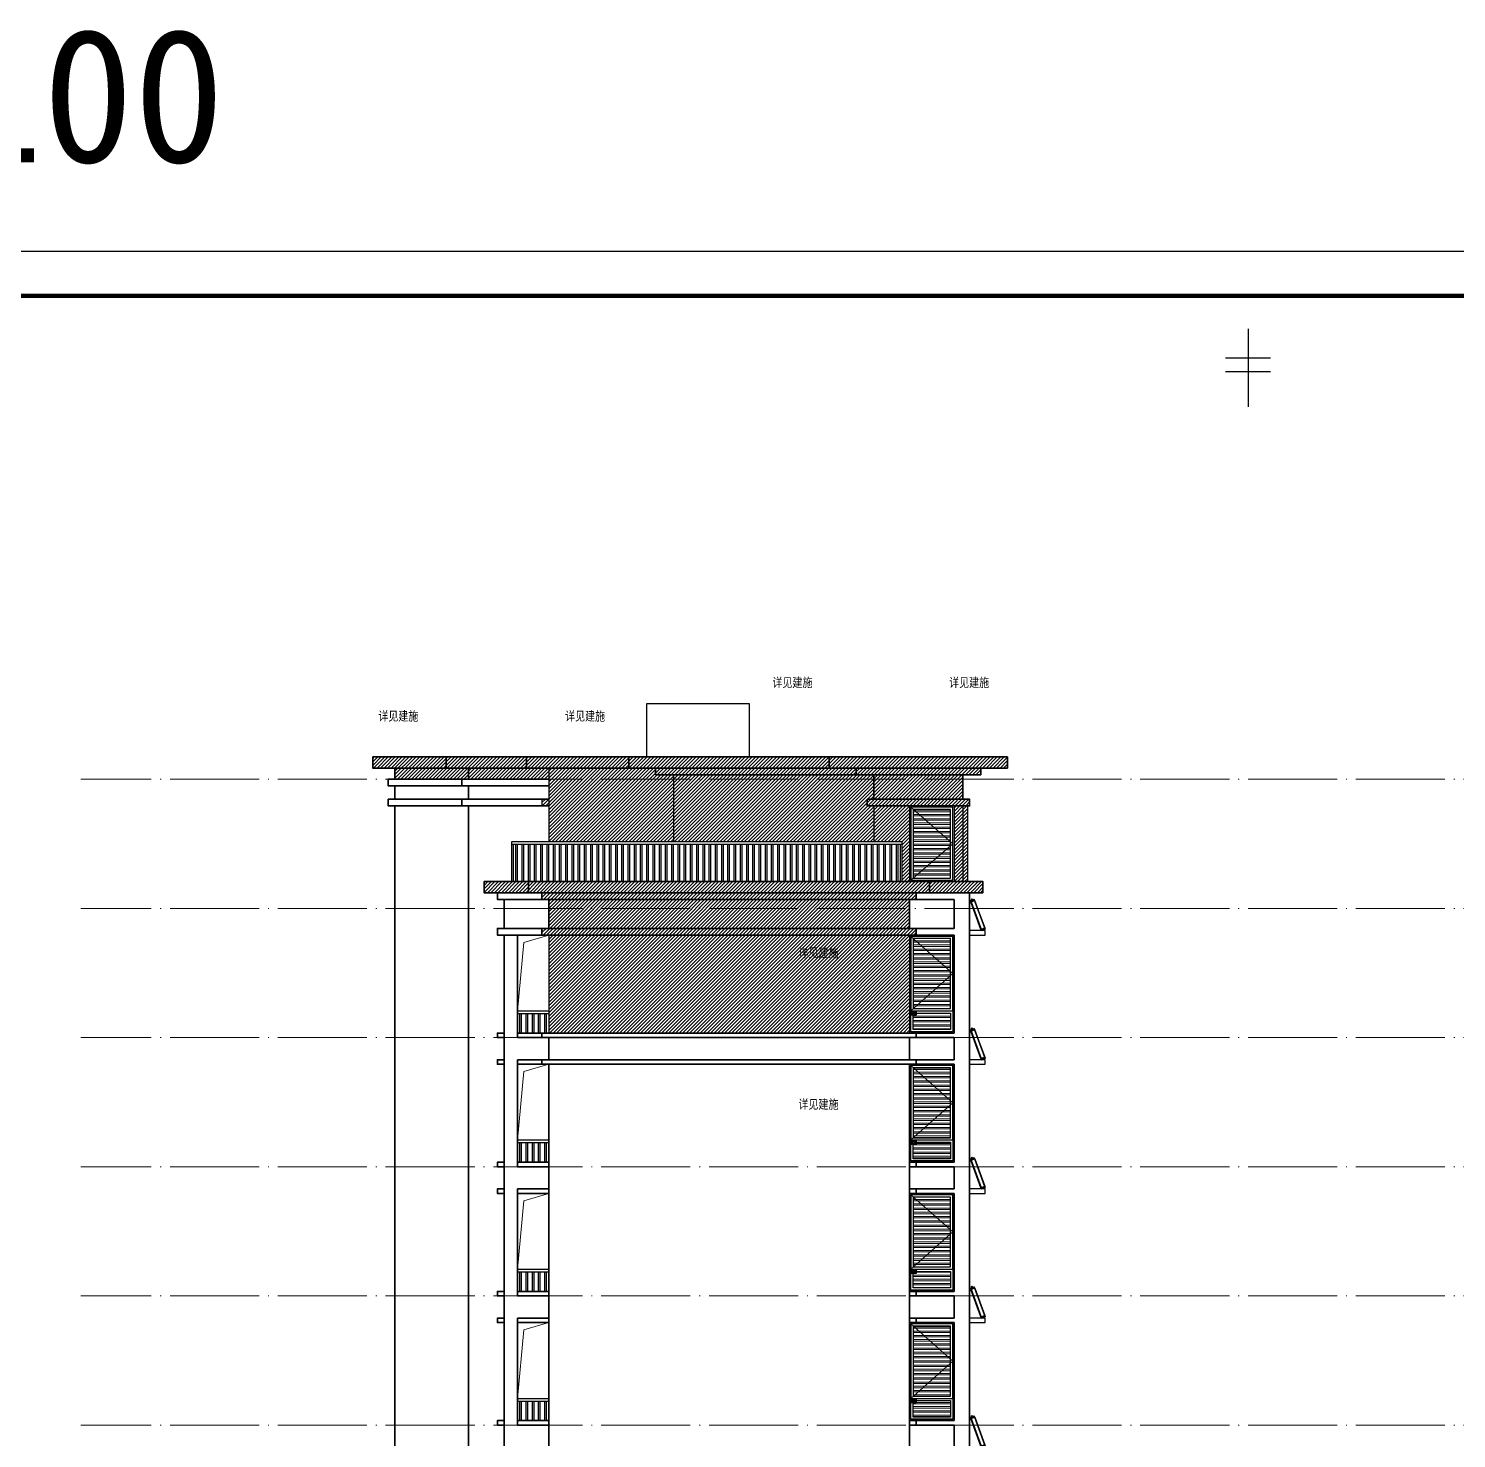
# Model space of a CAD drawing. Extents: x -518115 to 389031, y -231062 to 1628073.
# Drawn here: x 10941 to 42995, y -19668 to 11982 of the extents above; entities that cross this region are included whole.
import ezdxf
from ezdxf.xclip import XClip

# ---------------------------------------------------------------- set-up
doc = ezdxf.new("R2010")
doc.units = 0
doc.header["$LTSCALE"] = 1000
doc.header["$MEASUREMENT"] = 0
doc.header["$XCLIPFRAME"] = 0
doc.linetypes.add('DOTE', pattern=[2.42, 2, -0.2, 0.02, -0.2])
for name, color, linetype in [('3-剖面填充（细）', 250, 'Continuous'), ('PUB_TEXT', 4, 'Continuous'), ('Stair-栏杆', 142, 'Continuous'), ('图框', 140, 'Continuous'), ('实线层', 7, 'Continuous'), ('看线', 251, 'Continuous')]:
    doc.layers.add(name, color=color, linetype=linetype)
for name, color, linetype, lineweight in [('DOTE', 19, 'DOTE', 9), ('立面-中轮廓线', 213, 'Continuous', 35), ('立面-普通轮廓', 7, 'Continuous', 18), ('立面-洞口示意', 152, 'Continuous', 13), ('立面-窗', 129, 'Continuous', 30), ('立面-窗开启线', 250, 'Continuous', 13)]:
    doc.layers.add(name, color=color, linetype=linetype, lineweight=lineweight)
doc.layers.add('yichutu', color=7, linetype='Continuous', true_color=0xffffff, plot=False)
doc.styles.add('_TCH_AXIS', font='COMPLEX', dxfattribs={"bigfont": 'GBCBIG'})
doc.styles.add('_TCH_LABEL', font='')
doc.styles.get('_TCH_LABEL').set_extended_font_data('SimHei')
pattern_1 = [(45, (-407300, -2e-10), (-39.2886205, 39.2886205), [])]

# ---------------------------------------------------------------- blocks, each defined once
blk = doc.blocks.new('A$C20471149')
at = {"layer": '立面-窗开启线', "ltscale": 0.5, "true_color": 0x88471b}
h = blk.add_hatch(dxfattribs=at)
h.set_pattern_fill('ANSI32', color=36, scale=20, angle=135)
h.set_pattern_definition([(180, (-1000, -50), (-7e-15, -95.25), []), (180, (-1031.75, -18.25), (-7e-15, -95.25), [])])
edge = h.paths.add_edge_path()
edge.add_line((-80, 2120), (-80, 550))
edge.add_line((-80, 550), (-920, 550))
edge.add_line((-920, 551), (-920, 2120))
edge.add_line((-920, 2120), (-80, 2120))
h = blk.add_hatch(dxfattribs=at)
h.set_pattern_fill('ANSI32', color=36, scale=20, angle=135)
h.set_pattern_definition([(180, (-1000, -1745), (-7e-15, -95.25), []), (180, (-1031.75, -1713.25), (-7e-15, -95.25), [])])
edge = h.paths.add_edge_path()
edge.add_line((-80, 450), (-80, 80))
edge.add_line((-80, 80), (-920, 80))
edge.add_line((-920, 82), (-920, 450))
edge.add_line((-920, 450), (-80, 450))
at = {"layer": '立面-普通轮廓'}
blk.add_lwpolyline([(-1000, 0), (0, 0), (0, 2200), (-1000, 2200)], close=True, dxfattribs=at)
at = {"layer": '立面-窗'}
for points in [[(-970, 500), (-30, 500), (-30, 2170), (-970, 2170)], [(-920, 550), (-80, 550), (-80, 2120), (-920, 2120)], [(-970, 500), (-30, 500), (-30, 30), (-970, 30)], [(-920, 450), (-80, 450), (-80, 80), (-920, 80)]]:
    blk.add_lwpolyline(points, close=True, dxfattribs=at)
at = {"layer": '立面-窗开启线', "ltscale": 0.5}
blk.add_lwpolyline([(-970, 2170), (-30, 1335), (-970, 500)], dxfattribs=at)
blk = doc.blocks.new('A$C01192DFB')
at = {"layer": '实线层', "color": 5}
for p, q in [((-469, -397), (-244, 220)), ((-468, -397), (-243, 220)), ((-243, 220), (-468, -397)), ((-240, 219), (-465, -398)), ((-240, 219), (-464, -398)), ((-166, 192), (-391, -425)), ((-166, 192), (-390, -425)), ((-382, -428), (-157, 189)), ((-157, 189), (-381, -429)), ((-381, -429), (-156, 189)), ((-245, 221), (-235, 249)), ((-245, 221), (-235, 249)), ((-155, 188), (-245, 221)), ((-147, 211), (-237, 244)), ((-147, 212), (-236, 244)), ((-145, 216), (-235, 249)), ((-145, 217), (-235, 249)), ((-235, 249), (-235, 249)), ((-220, 221), (-219, 224)), ((-218, 219), (-220, 221)), ((-219, 214), (-214, 228)), ((-219, 224), (-216, 224)), ((-215, 219), (-218, 219)), ((-216, 224), (-214, 222)), ((-214, 222), (-215, 219)), ((-196, 238), (-203, 238)), ((-177, 228), (-203, 238)), ((-196, 238), (-189, 258)), ((-196, 238), (-181, 233)), ((-174, 252), (-189, 258)), ((-181, 233), (-174, 252)), ((-181, 233), (-177, 228)), ((-179, 200), (-174, 214)), ((-179, 206), (-178, 209)), ((-177, 204), (-179, 206)), ((-178, 209), (-176, 209)), ((-175, 204), (-177, 204)), ((-176, 209), (-174, 207)), ((-174, 207), (-175, 204)), ((-155, 188), (-145, 217)), ((-155, 188), (-145, 216)), ((-145, 216), (-145, 216)), ((-470, -396), (-480, -424)), ((-469, -397), (-480, -425)), ((-480, -424), (-480, -424)), ((-390, -457), (-480, -425)), ((-390, -457), (-480, -425)), ((-388, -453), (-478, -420)), ((-389, -453), (-478, -420)), ((-380, -429), (-470, -396)), ((-380, -429), (-468, -397)), ((-446, -408), (-451, -422)), ((-450, -413), (-451, -415)), ((-451, -415), (-449, -418)), ((-447, -412), (-450, -413)), ((-449, -418), (-447, -417)), ((-446, -414), (-447, -412)), ((-447, -417), (-446, -414)), ((-407, -429), (-408, -431)), ((-408, -431), (-406, -433)), ((-402, -424), (-407, -438)), ((-404, -428), (-407, -429)), ((-406, -433), (-403, -433)), ((-402, -430), (-404, -428)), ((-403, -433), (-402, -430)), ((-380, -429), (-390, -457)), ((-380, -429), (-390, -457)), ((-390, -457), (-390, -457))]:
    blk.add_line(p, q, dxfattribs=at)
for points in [[(-237, 244), (-237, 244), (-237, 244), (-236, 244), (-236, 244)], [(-147, 211), (-147, 212), (-147, 212), (-147, 212), (-147, 212)], [(-478, -420), (-478, -420), (-478, -420), (-478, -420), (-478, -420)], [(-388, -453), (-388, -453), (-388, -453), (-389, -453), (-389, -453)]]:
    blk.add_lwpolyline(points, dxfattribs=at)
for centre, radius in [((-217, 221), 10), ((-217, 221), 9.5), ((-177, 207), 10), ((-177, 207), 9.5), ((-448, -415), 9.5), ((-448, -415), 10), ((-405, -431), 10), ((-405, -431), 9.5)]:
    blk.add_circle(centre, radius, dxfattribs=at)
for centre, start, end in [((-235, 249), 70, 160), ((-145, 216), 340, 70), ((-480, -424), 160, 250), ((-390, -457), 250, 340)]:
    blk.add_arc(centre, 0.5, start, end, dxfattribs=at)
blk = doc.blocks.new('A$C1CE41FC2')
at = {"color": 7}
blk.add_lwpolyline([(-1350, 600), (-1200, 600), (-1200, 500), (-1350, 500)], dxfattribs=at)
at = {"layer": 'Stair-栏杆'}
for p, q in [((-10150, 600), (-9450, 600)), ((-10150, 540), (-9450, 540))]:
    blk.add_line(p, q, dxfattribs=at)
for points in [[(-10095, 100), (-10095, 540)], [(-10065, 540), (-10065, 100)], [(-9955, 100), (-9955, 540)], [(-9925, 540), (-9925, 100)], [(-9815, 100), (-9815, 540)], [(-9785, 540), (-9785, 100)], [(-9675, 100), (-9675, 540)], [(-9645, 540), (-9645, 100)], [(-9535, 100), (-9535, 540)], [(-9505, 540), (-9505, 100)]]:
    blk.add_lwpolyline(points, dxfattribs=at)
at = {"layer": '看线', "color": 2, "ltscale": 0.5}
blk.add_lwpolyline([(0, 2300), (350, 2300), (350, 2400), (0, 2400)], dxfattribs=at)
at = {"layer": '立面-中轮廓线'}
for p, q in [((-12900, 2900), (-12900, 0)), ((-11250, 2900), (-11250, 0)), ((-10450, 2900), (-10450, 0)), ((-9450, 2900), (-9450, 0)), ((-1350, 2900), (-1350, 0)), ((-350, 2900), (-350, 2400)), ((0, 2900), (0, 0)), ((-10150, 2400), (-10150, 0)), ((-1350, 2400), (-350, 2400)), ((-1350, 2300), (-350, 2300)), ((-350, 2300), (-350, 100)), ((-1350, 100), (-350, 100)), ((-1350, 0), (-350, 0))]:
    blk.add_line(p, q, dxfattribs=at)
for points in [[(-10450, 2400), (-10600, 2400), (-10600, 2300), (-10450, 2300)], [(-1350, 2400), (-1200, 2400), (-1200, 2300), (-1350, 2300)], [(-10450, 100), (-10600, 100), (-10600, 0), (-10450, 0)], [(-1350, 100), (-1200, 100), (-1200, 0), (-1350, 0)]]:
    blk.add_lwpolyline(points, close=True, dxfattribs=at)
for points in [[(-10150, 2400), (-9450, 2400)], [(-9450, 2300), (-10150, 2300)], [(-10150, 100), (-9450, 100)], [(-9450, 0), (-10150, 0)]]:
    blk.add_lwpolyline(points, dxfattribs=at)
ref = blk.add_blockref('A$C01192DFB', (-130, 2857), dxfattribs=dict(xscale=-1))
XClip(ref).set_block_clipping_path([(-480.0299541872, -457.2449296495), (-130.0294295369, 313.7550703502)])
ref = blk.add_blockref('A$C20471149', (-350, 100))
XClip(ref).set_block_clipping_path([(-999.9999999993, 2199.9999999997), (-999.9999999999, 500), (-849.9999906436, 500), (-849.9999906436, 400), (-999.9999999999, 400.0000000001), (-1000, 0), (0, -0.0000000003), (0, 2200.0374167052)])
blk = doc.blocks.new('A$C5EA73215')
at = {"layer": '立面-窗开启线', "ltscale": 0.5, "true_color": 0x88471b}
h = blk.add_hatch(dxfattribs=at)
h.set_pattern_fill('ANSI32', color=36, scale=20, angle=135)
h.set_pattern_definition([(180, (0, -550), (-7e-15, -95.25), []), (180, (-31.75, -518.25), (-7e-15, -95.25), [])])
edge = h.paths.add_edge_path()
edge.add_line((920, 1620), (920, 80))
edge.add_line((920, 80), (80, 80))
edge.add_line((80, 86), (80, 1620))
edge.add_line((80, 1620), (920, 1620))
at = {"layer": '立面-普通轮廓'}
blk.add_lwpolyline([(0, 0), (1000, 0), (1000, 1700), (0, 1700)], close=True, dxfattribs=at)
at = {"layer": '立面-窗'}
for points in [[(30, 30), (970, 30), (970, 1670), (30, 1670)], [(80, 80), (920, 80), (920, 1620), (80, 1620)]]:
    blk.add_lwpolyline(points, close=True, dxfattribs=at)
at = {"layer": '立面-窗开启线', "ltscale": 0.5}
blk.add_lwpolyline([(30, 1670), (970, 850), (30, 30)], dxfattribs=at)
blk = doc.blocks.new('TK')
at = {"layer": '图框'}
blk.add_lwpolyline([(465375, 548714), (549475, 548714), (549475, 489314), (465375, 489314)], close=True, dxfattribs=at)
blk.add_lwpolyline([(465375, 548714), (549475, 548714), (549475, 489314), (465375, 489314)], close=True, dxfattribs=at)
at = {"layer": '图框', "const_width": 100}
blk.add_lwpolyline([(548475, 490314), (548475, 547714), (467875, 547714), (467875, 490314)], close=True, dxfattribs=at)
blk = doc.blocks.new('yct-841-594-84100-59399.9999999999-100-1000.0')
at = {"layer": 'yichutu', "color": 7, "true_color": 0xffffff}
blk.add_lwpolyline([(0, 0), (0, 59400), (84100, 59400), (84100, 0)], close=True, dxfattribs=at)
at = {"layer": 'yichutu', "color": 7, "true_color": 0xffffff, "style": '_TCH_LABEL'}
blk.add_text('A1 1:100', height=3000, dxfattribs=at).set_placement((0, 61400))

msp = doc.modelspace()

# ---------------------------------------------------------------- hatches: boundary and pattern name
at = {"layer": '3-剖面填充（细）'}
h = msp.add_hatch(dxfattribs=at)
h.set_pattern_fill('ANSI31', color=256, scale=35)
h.set_pattern_definition(pattern_1)
h.paths.add_polyline_path([(19016.6, -4868.1), (22616.6, -4868.1), (22616.6, -5318.1), (22466.6, -5318.1), (22466.6, -5468.1), (32066.6, -5468.1), (32066.6, -5318.1), (31916.6, -5318.1), (31916.6, -4768.1), (32316.6, -4768.1), (32316.6, -4618.1), (32916.6, -4618.1), (32916.6, -4368.1), (18666.6, -4368.1), (18666.6, -4618.1), (19166.6, -4618.1), (19166.6, -4868.1), (19016.6, -4868.1)])
h = msp.add_hatch(dxfattribs=at)
h.set_pattern_fill('ANSI31', color=256, scale=35)
h.set_pattern_definition(pattern_1)
h.paths.add_polyline_path([(30546.6, -6268.1), (30546.6, -7168), (30716.6, -7168), (30716.6, -5468.1), (22616.6, -5468.1), (22616.6, -6268.1)])
h = msp.add_hatch(dxfattribs=at)
h.set_pattern_fill('ANSI31', color=256, scale=35)
h.set_pattern_definition([(45, (-526954.92, 39913.236), (-39.2886205, 39.2886205), [])])
h.paths.add_polyline_path([(31716.6, -7168), (32016.6, -7168), (32016.6, -5468.1), (31716.6, -5468.1)])
h = msp.add_hatch(dxfattribs=at)
h.set_pattern_fill('ANSI31', color=256, scale=35)
h.set_pattern_definition([(45, (-402350, -53444.047), (-39.2886205, 39.2886205), [])])
h.paths.add_polyline_path([(21466.6, -7418.1), (22166.6, -7418.1), (22466.6, -7418.1), (22466.6, -7568.1), (22616.6, -7568.1), (22616.6, -8218.1), (22466.6, -8218.1), (22466.6, -8368), (30866.6, -8368), (30866.6, -8218), (30716.6, -8218), (30716.6, -7568), (30866.6, -7568), (30866.6, -7418), (32366.6, -7418), (32366.6, -7168), (21166.6, -7168), (21166.6, -7418.1)])
h = msp.add_hatch(dxfattribs=at)
h.set_pattern_fill('ANSI31', color=256, scale=35)
h.set_pattern_definition([(45, (-528304.92, 37013.274), (-39.2886205, 39.2886205), [])])
h.paths.add_polyline_path([(22616.6, -10568.1), (30716.6, -10568.1), (30716.6, -8368), (22616.6, -8368)])
h = msp.add_hatch(dxfattribs=at)
h.set_pattern_fill('ANSI31', color=256, scale=15)
h.set_pattern_definition([(45, (-504541.421, -63344.084), (-16.8379802, 16.8379802), [])])
h.paths.add_polyline_path([(30716.6, -10168.1), (30866.6, -10168.1), (30866.6, -10068.1), (30716.6, -10068.1)])
h = msp.add_hatch(dxfattribs=at)
h.set_pattern_fill('ANSI31', color=256, scale=15)
h.set_pattern_definition([(45, (-504541.421, -66244.084), (-16.8379802, 16.8379802), [])])
h.paths.add_polyline_path([(30716.6, -13068.1), (30866.6, -13068.1), (30866.6, -12968.1), (30716.6, -12968.1)])
h = msp.add_hatch(dxfattribs=at)
h.set_pattern_fill('ANSI31', color=256, scale=15)
h.set_pattern_definition([(45, (-504541.421, -69144.084), (-16.8379802, 16.8379802), [])])
h.paths.add_polyline_path([(30716.6, -15968.1), (30866.6, -15968.1), (30866.6, -15868.1), (30716.6, -15868.1)])
h = msp.add_hatch(dxfattribs=at)
h.set_pattern_fill('ANSI31', color=256, scale=15)
h.set_pattern_definition([(45, (-504541.421, -72044.084), (-16.8379802, 16.8379802), [])])
h.paths.add_polyline_path([(30716.6, -18868.1), (30866.6, -18868.1), (30866.6, -18768.1), (30716.6, -18768.1)])

# ---------------------------------------------------------------- linework, layer by layer
for p, q in [((38316.6, 5243.1), (38316.6, 3492)), ((38316.6, 5243.1), (38316.6, 3492)), ((37809.2, 4586.4), (38824, 4586.4)), ((37809.2, 4586.4), (38824, 4586.4)), ((37809.2, 4283.1), (38824, 4283.1)), ((37809.2, 4283.1), (38824, 4283.1))]:
    msp.add_line(p, q)
at = {"color": 7}
for p, q in [((22616.6, -4618.1), (22616.6, -6268.1)), ((25416.6, -4768.1), (25416.6, -6268.1)), ((29916.6, -5468.1), (29916.6, -6268.1)), ((30716.6, -5468.1), (30716.6, -7168.1)), ((31716.6, -5468), (31716.6, -7168)), ((31916.6, -5468.1), (31916.6, -7168)), ((32016.6, -5468.1), (32016.6, -7168)), ((22616.6, -8368.1), (22616.6, -10568.1)), ((30716.6, -8368), (30716.6, -10568.1))]:
    msp.add_line(p, q, dxfattribs=at)
for points in [[(24816.6, -4368.1), (24816.6, -3168.1), (27116.6, -3168.1), (27116.6, -4368.1)], [(22616.6, -5318.1), (22466.6, -5318.1), (22466.6, -5468.1), (22616.6, -5468.1)], [(30716.6, -10068.1), (30866.6, -10068.1), (30866.6, -10168.1), (30716.6, -10168.1)], [(30716.6, -12968.1), (30866.6, -12968.1), (30866.6, -13068.1), (30716.6, -13068.1)]]:
    msp.add_lwpolyline(points, dxfattribs=at)
at = {"layer": 'DOTE', "linetype": 'DOTE'}
for p, q in [((64516.6, -4868.1), (12116.6, -4868.1)), ((64516.6, -7768.1), (12116.6, -7768.1)), ((64516.6, -10668.1), (12116.6, -10668.1)), ((64516.6, -13568.1), (12116.6, -13568.1)), ((64516.6, -16468.1), (12116.6, -16468.1)), ((64516.6, -19368.1), (12116.6, -19368.1))]:
    msp.add_line(p, q, dxfattribs=at)
at = {"layer": 'Stair-栏杆'}
for p, q in [((21786.6, -6268.1), (30546.6, -6268.1)), ((21786.6, -6328.1), (30546.6, -6328.1)), ((21916.6, -10068), (22616.6, -10068)), ((21916.6, -10128), (22616.6, -10128)), ((21916.6, -12968.1), (22616.6, -12968.1)), ((21916.6, -13028.1), (22616.6, -13028.1))]:
    msp.add_line(p, q, dxfattribs=at)
for points in [[(21786.6, -7168.1), (21786.6, -6268.1)], [(21816.6, -6328.1), (21816.6, -7168.1)], [(21881.6, -7168.1), (21881.6, -6328.1)], [(21911.6, -6328.1), (21911.6, -7168.1)], [(22021.6, -7168.1), (22021.6, -6328.1)], [(22051.6, -6328.1), (22051.6, -7168.1)], [(22161.6, -7168.1), (22161.6, -6328.1)], [(22191.6, -6328.1), (22191.6, -7168.1)], [(22301.6, -7168.1), (22301.6, -6328.1)], [(22331.6, -6328.1), (22331.6, -7168.1)], [(22441.6, -7168.1), (22441.6, -6328.1)], [(22471.6, -6328.1), (22471.6, -7168.1)], [(22581.6, -7168.1), (22581.6, -6328.1)], [(22611.6, -6328.1), (22611.6, -7168.1)], [(22721.6, -7168.1), (22721.6, -6328.1)], [(22751.6, -6328.1), (22751.6, -7168.1)], [(22861.6, -7168.1), (22861.6, -6328.1)], [(22891.6, -6328.1), (22891.6, -7168.1)], [(23001.6, -7168.1), (23001.6, -6328.1)], [(23031.6, -6328.1), (23031.6, -7168.1)], [(23141.6, -7168.1), (23141.6, -6328.1)], [(23171.6, -6328.1), (23171.6, -7168.1)], [(23281.6, -7168.1), (23281.6, -6328.1)], [(23311.6, -6328.1), (23311.6, -7168.1)], [(23421.6, -7168.1), (23421.6, -6328.1)], [(23451.6, -6328.1), (23451.6, -7168.1)], [(23561.6, -7168.1), (23561.6, -6328.1)], [(23591.6, -6328.1), (23591.6, -7168.1)], [(23701.6, -7168.1), (23701.6, -6328.1)], [(23731.6, -6328.1), (23731.6, -7168.1)], [(23841.6, -7168.1), (23841.6, -6328.1)], [(23871.6, -6328.1), (23871.6, -7168.1)], [(23981.6, -7168.1), (23981.6, -6328.1)], [(24011.6, -6328.1), (24011.6, -7168.1)], [(24121.6, -7168.1), (24121.6, -6328.1)], [(24151.6, -6328.1), (24151.6, -7168.1)], [(24261.6, -7168.1), (24261.6, -6328.1)], [(24291.6, -6328.1), (24291.6, -7168.1)], [(24401.6, -7168.1), (24401.6, -6328.1)], [(24431.6, -6328.1), (24431.6, -7168.1)], [(24541.6, -7168.1), (24541.6, -6328.1)], [(24571.6, -6328.1), (24571.6, -7168.1)], [(24681.6, -7168.1), (24681.6, -6328.1)], [(24711.6, -6328.1), (24711.6, -7168.1)], [(24821.6, -7168.1), (24821.6, -6328.1)], [(24851.6, -6328.1), (24851.6, -7168.1)], [(24961.6, -7168.1), (24961.6, -6328.1)], [(24991.6, -6328.1), (24991.6, -7168.1)], [(25101.6, -7168.1), (25101.6, -6328.1)], [(25131.6, -6328.1), (25131.6, -7168.1)], [(25241.6, -7168.1), (25241.6, -6328.1)], [(25271.6, -6328.1), (25271.6, -7168.1)], [(25381.6, -7168.1), (25381.6, -6328.1)], [(25411.6, -6328.1), (25411.6, -7168.1)], [(25521.6, -7168.1), (25521.6, -6328.1)], [(25551.6, -6328.1), (25551.6, -7168.1)], [(25661.6, -7168.1), (25661.6, -6328.1)], [(25691.6, -6328.1), (25691.6, -7168.1)], [(25801.6, -7168.1), (25801.6, -6328.1)], [(25831.6, -6328.1), (25831.6, -7168.1)], [(25941.6, -7168.1), (25941.6, -6328.1)], [(25971.6, -6328.1), (25971.6, -7168.1)], [(26081.6, -7168.1), (26081.6, -6328.1)], [(26111.6, -6328.1), (26111.6, -7168.1)], [(26221.6, -7168.1), (26221.6, -6328.1)], [(26251.6, -6328.1), (26251.6, -7168.1)], [(26361.6, -7168.1), (26361.6, -6328.1)], [(26391.6, -6328.1), (26391.6, -7168.1)], [(26501.6, -7168.1), (26501.6, -6328.1)], [(26531.6, -6328.1), (26531.6, -7168.1)], [(26641.6, -7168.1), (26641.6, -6328.1)], [(26671.6, -6328.1), (26671.6, -7168.1)], [(26781.6, -7168.1), (26781.6, -6328.1)], [(26811.6, -6328.1), (26811.6, -7168.1)], [(26921.6, -7168.1), (26921.6, -6328.1)], [(26951.6, -6328.1), (26951.6, -7168.1)], [(27061.6, -7168.1), (27061.6, -6328.1)], [(27091.6, -6328.1), (27091.6, -7168.1)], [(27201.6, -7168.1), (27201.6, -6328.1)], [(27231.6, -6328.1), (27231.6, -7168.1)], [(27341.6, -7168.1), (27341.6, -6328.1)], [(27371.6, -6328.1), (27371.6, -7168.1)], [(27481.6, -7168.1), (27481.6, -6328.1)], [(27511.6, -6328.1), (27511.6, -7168.1)], [(27621.6, -7168.1), (27621.6, -6328.1)], [(27651.6, -6328.1), (27651.6, -7168.1)], [(27761.6, -7168.1), (27761.6, -6328.1)], [(27791.6, -6328.1), (27791.6, -7168.1)], [(27901.6, -7168.1), (27901.6, -6328.1)], [(27931.6, -6328.1), (27931.6, -7168.1)], [(28041.6, -7168.1), (28041.6, -6328.1)], [(28071.6, -6328.1), (28071.6, -7168.1)], [(28181.6, -7168.1), (28181.6, -6328.1)], [(28211.6, -6328.1), (28211.6, -7168.1)], [(28321.6, -7168.1), (28321.6, -6328.1)], [(28351.6, -6328.1), (28351.6, -7168.1)], [(28461.6, -7168.1), (28461.6, -6328.1)], [(28491.6, -6328.1), (28491.6, -7168.1)], [(28601.6, -7168.1), (28601.6, -6328.1)], [(28631.6, -6328.1), (28631.6, -7168.1)], [(28741.6, -7168.1), (28741.6, -6328.1)], [(28771.6, -6328.1), (28771.6, -7168.1)], [(28881.6, -7168.1), (28881.6, -6328.1)], [(28911.6, -6328.1), (28911.6, -7168.1)], [(29021.6, -7168.1), (29021.6, -6328.1)], [(29051.6, -6328.1), (29051.6, -7168.1)], [(29161.6, -7168.1), (29161.6, -6328.1)], [(29191.6, -6328.1), (29191.6, -7168.1)], [(29301.6, -7168.1), (29301.6, -6328.1)], [(29331.6, -6328.1), (29331.6, -7168.1)], [(29441.6, -7168.1), (29441.6, -6328.1)], [(29471.6, -6328.1), (29471.6, -7168.1)], [(29581.6, -7168.1), (29581.6, -6328.1)], [(29611.6, -6328.1), (29611.6, -7168.1)], [(29721.6, -7168.1), (29721.6, -6328.1)], [(29751.6, -6328.1), (29751.6, -7168.1)], [(29861.6, -7168.1), (29861.6, -6328.1)], [(29891.6, -6328.1), (29891.6, -7168.1)], [(30001.6, -7168.1), (30001.6, -6328.1)], [(30031.6, -6328.1), (30031.6, -7168.1)], [(30141.6, -7168.1), (30141.6, -6328.1)], [(30171.6, -6328.1), (30171.6, -7168.1)], [(30281.6, -7168.1), (30281.6, -6328.1)], [(30311.6, -6328.1), (30311.6, -7168.1)], [(30421.6, -7168.1), (30421.6, -6328.1)], [(30451.6, -6328.1), (30451.6, -7168.1)], [(30516.6, -7168.1), (30516.6, -6328.1)], [(30546.6, -6268.1), (30546.6, -7168.1)], [(21971.6, -10568), (21971.6, -10128)], [(22001.6, -10128), (22001.6, -10568)], [(22111.6, -10568), (22111.6, -10128)], [(22141.6, -10128), (22141.6, -10568)], [(22251.6, -10568), (22251.6, -10128)], [(22281.6, -10128), (22281.6, -10568)], [(22391.6, -10568), (22391.6, -10128)], [(22421.6, -10128), (22421.6, -10568)], [(22531.6, -10568), (22531.6, -10128)], [(22561.6, -10128), (22561.6, -10568)], [(21971.6, -13468.1), (21971.6, -13028.1)], [(22001.6, -13028.1), (22001.6, -13468.1)], [(22111.6, -13468.1), (22111.6, -13028.1)], [(22141.6, -13028.1), (22141.6, -13468.1)], [(22251.6, -13468.1), (22251.6, -13028.1)], [(22281.6, -13028.1), (22281.6, -13468.1)], [(22391.6, -13468.1), (22391.6, -13028.1)], [(22421.6, -13028.1), (22421.6, -13468.1)], [(22531.6, -13468.1), (22531.6, -13028.1)], [(22561.6, -13028.1), (22561.6, -13468.1)]]:
    msp.add_lwpolyline(points, dxfattribs=at)
at = {"layer": '看线', "color": 2, "ltscale": 0.5}
for points in [[(32066.6, -8368), (32416.6, -8368), (32416.6, -8268), (32066.6, -8268)], [(32066.6, -11268), (32416.6, -11268), (32416.6, -11168), (32066.6, -11168)]]:
    msp.add_lwpolyline(points, dxfattribs=at)
at = {"layer": '立面-中轮廓线', "color": 2}
for p, q in [((18666.6, -4368.1), (22616.6, -4368.1)), ((32316.6, -4368.1), (20875, -4368.1)), ((18666.6, -4618.1), (22616.6, -4618.1)), ((32316.6, -4618.1), (22616.6, -4618.1)), ((32316.6, -4768.1), (25416.6, -4768.1)), ((19016.6, -4868.1), (22616.6, -4868.1)), ((19016.6, -5018.1), (22616.6, -5018.1)), ((19016.6, -5318.1), (22616.6, -5318.1)), ((32066.6, -5318.1), (29916.6, -5318.1)), ((19016.6, -5468.1), (22616.6, -5468.1)), ((32066.6, -5468.1), (29916.6, -5468.1)), ((21166.6, -7168), (30866.6, -7168)), ((21466.6, -7418.1), (30866.6, -7418)), ((21616.6, -7568.1), (30866.6, -7568)), ((21616.6, -8218), (30866.6, -8218)), ((21616.6, -8368), (30866.6, -8368)), ((22616.6, -10568.1), (30716.6, -10568.1)), ((22616.6, -10668.1), (30716.6, -10668.1)), ((22616.6, -11168.1), (30716.6, -11168.1)), ((22616.6, -11268.1), (30716.6, -11268.1))]:
    msp.add_line(p, q, dxfattribs=at)
at = {"layer": '立面-中轮廓线'}
for p, q in [((19166.6, -5468.1), (19166.6, -7768.1)), ((20816.6, -5468.1), (20816.6, -7768.1)), ((30866.6, -7568), (31716.6, -7568)), ((31716.6, -7568), (31716.6, -8218)), ((32066.6, -7418), (32066.6, -7768.1)), ((19166.6, -7768.1), (19166.6, -10668.1)), ((20816.6, -7768.1), (20816.6, -10668.1)), ((32066.6, -7768.1), (32066.6, -10668.1)), ((30866.6, -8218), (31716.6, -8218)), ((21616.6, -8368.1), (21616.6, -10668.1)), ((21916.6, -8368), (21916.6, -10668)), ((30866.6, -8368), (31716.6, -8368)), ((31716.6, -8368), (31716.6, -10568.1)), ((30866.6, -10568.1), (31716.6, -10568.1)), ((19166.6, -10668.1), (19166.6, -13568.1)), ((20816.6, -10668.1), (20816.6, -13568.1)), ((21616.6, -10668.1), (21616.6, -13568.1)), ((30866.6, -10668.1), (31716.6, -10668.1)), ((31716.6, -10668.1), (31716.6, -11168)), ((32066.6, -10668.1), (32066.6, -13568.1)), ((21916.6, -11168), (21916.6, -13568.1)), ((30866.6, -11168.1), (31716.6, -11168)), ((22616.6, -11268.1), (22616.6, -13568.1)), ((22616.6, -11268.1), (22616.6, -13568.1)), ((30716.6, -11268), (30716.6, -13568.1)), ((30866.6, -11268.1), (31716.6, -11268)), ((31716.6, -11268), (31716.6, -13468.1)), ((30716.6, -13468.1), (31716.6, -13468.1)), ((30716.6, -13568.1), (31716.6, -13568.1))]:
    msp.add_line(p, q, dxfattribs=at)
at = {"layer": '立面-中轮廓线', "color": 2}
for points in [[(19166.6, -4368.1), (18666.6, -4368.1), (18666.6, -4618.1), (19166.6, -4618.1), (19166.6, -4868.1), (19016.6, -4868.1), (19016.6, -5018.1), (19166.6, -5018.1), (19166.6, -5318.1), (19016.6, -5318.1), (19016.6, -5468.1), (19166.6, -5468.1)], [(20816.6, -4368.1), (20316.6, -4368.1), (20316.6, -4618.1), (20816.6, -4618.1), (20816.6, -4868.1), (20666.6, -4868.1), (20666.6, -5018.1), (20816.6, -5018.1), (20816.6, -5318.1), (20666.6, -5318.1), (20666.6, -5468.1), (20816.6, -5468.1)], [(22616.6, -4368.1), (22116.6, -4368.1), (22116.6, -4618.1), (22216.6, -4618.1), (22216.6, -4618.1), (22616.6, -4618.1)], [(25416.6, -4368.1), (24416.6, -4368.1), (24416.6, -4618.1), (25016.6, -4618.1), (25016.6, -4768.1), (25416.6, -4768.1)], [(29916.6, -4368.1), (28916.6, -4368.1), (28916.6, -4618.1), (29516.6, -4618.1), (29516.6, -4768.1), (29916.6, -4768.1), (29916.6, -5318.1), (29766.6, -5318.1), (29766.6, -5468.1), (29916.6, -5468.1)], [(31916.6, -4368.1), (32916.6, -4368.1), (32916.6, -4618.1), (32316.6, -4618.1), (32316.6, -4768.1), (31916.6, -4768.1), (31916.6, -5318.1), (32066.6, -5318.1), (32066.6, -5468.1), (31916.6, -5468.1)], [(21616.6, -7168.1), (21166.6, -7168.1), (21166.6, -7418.1), (21466.6, -7418.1), (21466.6, -7568.1), (21616.6, -7568.1), (21616.6, -8218.1), (21466.6, -8218.1), (21466.6, -8368.1), (21616.6, -8368.1)], [(22616.6, -7168.1), (22166.6, -7168.1), (22166.6, -7418.1), (22466.6, -7418.1), (22466.6, -7568.1), (22616.6, -7568.1), (22616.6, -8218.1), (22466.6, -8218.1), (22466.6, -8368.1), (22616.6, -8368.1)], [(30716.6, -7168), (31166.6, -7168), (31166.6, -7418), (30866.6, -7418), (30866.6, -7568), (30716.6, -7568), (30716.6, -8218), (30866.6, -8218), (30866.6, -8368), (30716.6, -8368)], [(31166.6, -7168), (32366.6, -7168), (32366.6, -7418), (31166.6, -7418)], [(22616.6, -10568.1), (22466.6, -10568.1), (22466.6, -10668.1), (22616.6, -10668.1), (22616.6, -11168.1), (22466.6, -11168.1), (22466.6, -11268.1), (22616.6, -11268.1)], [(30716.6, -10568.1), (30866.6, -10568.1), (30866.6, -10668.1), (30716.6, -10668.1), (30716.6, -11168.1), (30866.6, -11168.1), (30866.6, -11268.1), (30716.6, -11268.1)]]:
    msp.add_lwpolyline(points, dxfattribs=at)
at = {"layer": '立面-中轮廓线'}
for points in [[(21616.6, -10568.1), (21466.6, -10568.1), (21466.6, -10668.1), (21616.6, -10668.1)], [(21616.6, -11168.1), (21466.6, -11168.1), (21466.6, -11268.1), (21616.6, -11268.1)], [(21616.6, -13468.1), (21466.6, -13468.1), (21466.6, -13568.1), (21616.6, -13568.1)], [(30716.6, -13468.1), (30866.6, -13468.1), (30866.6, -13568.1), (30716.6, -13568.1)]]:
    msp.add_lwpolyline(points, close=True, dxfattribs=at)
for points in [[(21916.6, -10568), (22466.6, -10568.1)], [(22466.6, -10668), (21916.6, -10668)], [(21916.6, -11168), (22466.6, -11168.1)], [(22466.6, -11268), (21916.6, -11268)], [(21916.6, -13468.1), (22616.6, -13468.1)], [(22616.6, -13568.1), (21916.6, -13568.1)]]:
    msp.add_lwpolyline(points, dxfattribs=at)
at = {"layer": '立面-洞口示意'}
for points in [[(21916.6, -10068), (22061.4, -8533.5), (22616.6, -8368)], [(21916.6, -12968.1), (22061.4, -11433.6), (22616.6, -11268.1)], [(21916.6, -15868.1), (22061.4, -14333.6), (22616.6, -14168.1)], [(21916.6, -18768.1), (22061.4, -17233.6), (22616.6, -17068.1)]]:
    msp.add_lwpolyline(points, dxfattribs=at)

# ---------------------------------------------------------------- block references
for name, p in [('TK', (-466360.9, -541731.9)), ('A$C5EA73215', (30716.6, -7168.1)), ('A$C1CE41FC2', (32066.6, -16468.1)), ('A$C1CE41FC2', (32066.6, -19368.1)), ('A$C1CE41FC2', (32066.6, -22268.1))]:
    msp.add_blockref(name, p)
ref = msp.add_blockref('A$C01192DFB', (31936.5, -7810.8), dxfattribs=dict(xscale=-1))
XClip(ref).set_block_clipping_path([(-480.0299541872, -457.2449296495), (-130.0294295369, 313.7550703502)])
ref = msp.add_blockref('A$C20471149', (31716.6, -10568.1))
XClip(ref).set_block_clipping_path([(-999.9999999993, 2199.9999999997), (-999.9999999999, 500), (-849.9999906436, 500), (-849.9999906436, 400), (-999.9999999999, 400.0000000001), (-1000, 0), (0, -0.0000000003), (0, 2200.0374167052)])
ref = msp.add_blockref('A$C01192DFB', (31936.5, -10710.8), dxfattribs=dict(xscale=-1))
XClip(ref).set_block_clipping_path([(-480.0299541872, -457.2449296495), (-130.0294295369, 313.7550703502)])
ref = msp.add_blockref('A$C20471149', (31716.6, -13468.1))
XClip(ref).set_block_clipping_path([(-999.9999999993, 2199.9999999997), (-999.9999999999, 500), (-849.9999906436, 500), (-849.9999906436, 400), (-999.9999999999, 400.0000000001), (-1000, 0), (0, -0.0000000003), (0, 2200.0374167052)])
at = {"layer": 'yichutu'}
msp.add_blockref('yct-841-594-84100-59399.9999999999-100-1000.0', (-985.9, -52418.3), dxfattribs=at)

# ---------------------------------------------------------------- texts
at = {"layer": 'PUB_TEXT', "style": '_TCH_AXIS'}
for p in [(27640, -2824.4), (31606.1, -2824.4), (18793.1, -3578.6), (22984.6, -3578.6), (28223.6, -8891.4), (28223.6, -12291.4)]:
    msp.add_text('详见建施', height=236.31, dxfattribs=at).set_placement(p)

doc.saveas('drawing.dxf')
